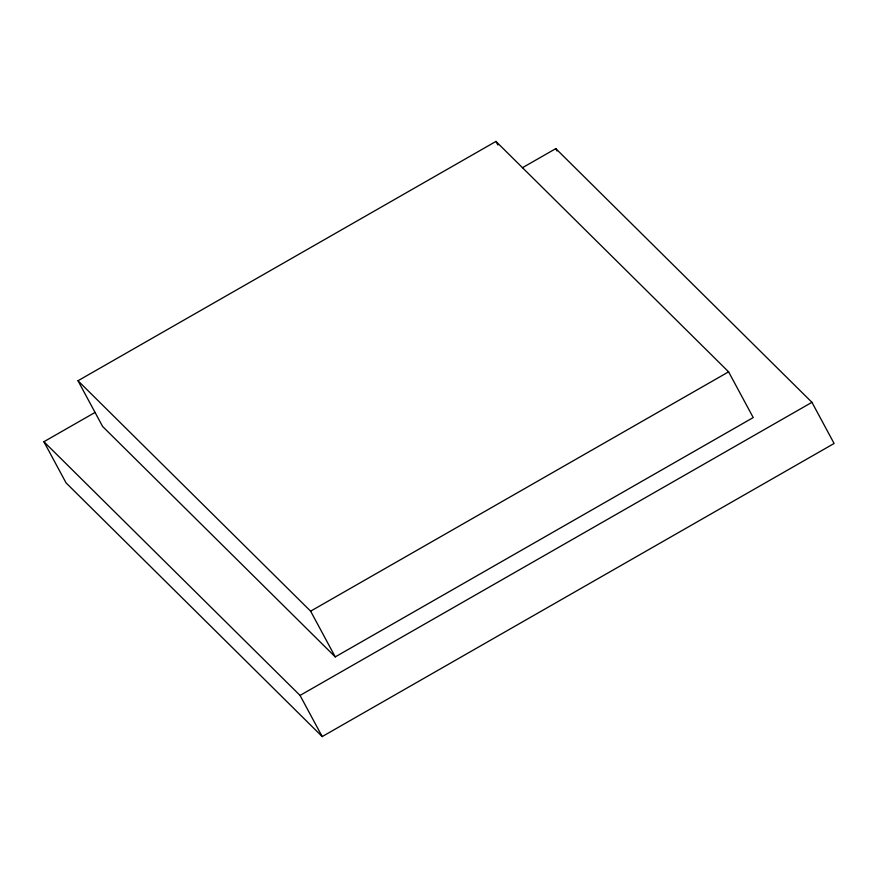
<?xml version="1.0" encoding="UTF-8"?>
<svg xmlns="http://www.w3.org/2000/svg" width="878" height="878" viewBox="0 0 878 878"><rect width="100%" height="100%" fill="white"/><g stroke="black" fill="none" stroke-linecap="round" stroke-linejoin="round"><path stroke-width="1.32" d="M77.988 380.745L495.96 141.424L728.597 371.844L753.225 417.566L335.253 656.898L102.616 426.478L77.988 380.745L310.625 611.165L335.253 656.898M522.465 167.709L555.796 148.623L811.941 402.322L834.1 443.478L322.204 736.576L66.059 482.889L43.9 441.722L95.087 412.419M310.625 611.165L728.597 371.844M43.9 441.722L300.046 695.42L811.941 402.322M555.796 148.623L557.058 150.972M495.96 141.424L497.903 145.035M300.046 695.42L322.204 736.576"/></g></svg>
